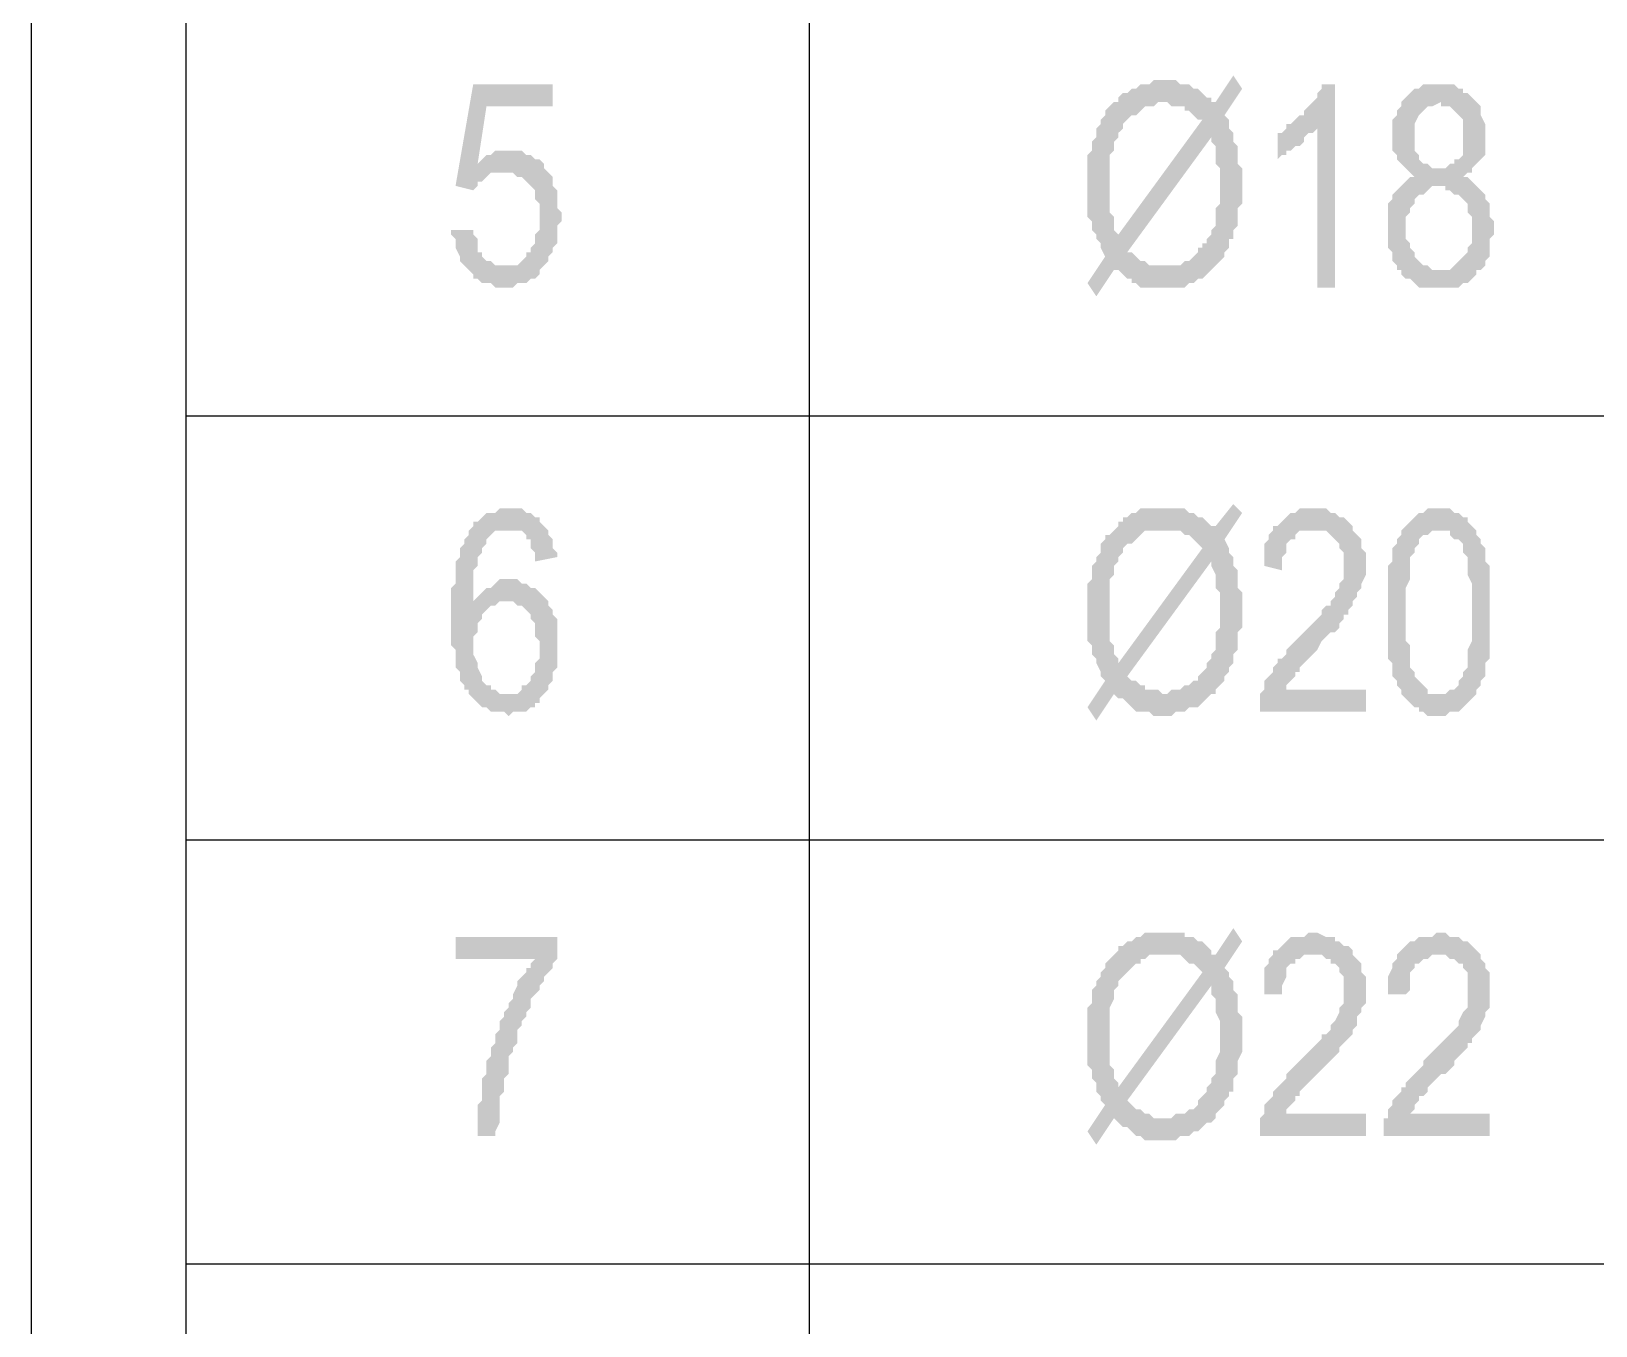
# Model space of a CAD drawing. Header units: inches. Extents: x 1387 to 2676, y -3005 to -2136.
# Drawn here: x 2554.264 to 2557.214, y -2152.153 to -2149.712 of the extents above; entities that cross this region are included whole.
import ezdxf

# ---------------------------------------------------------------- set-up
doc = ezdxf.new("R2010")
doc.units = ezdxf.units.IN
doc.header["$MEASUREMENT"] = 0
doc.layers.add('SAZE_DRAWINGS', color=7, linetype='Continuous')

msp = doc.modelspace()

# ---------------------------------------------------------------- hatches: boundary and pattern name
at = {"layer": 'SAZE_DRAWINGS'}
for points in [[(2555.246924, -2149.812061), (2555.096924, -2149.812061), (2555.06359, -2150.003728), (2555.096924, -2150.012061), (2555.105257, -2150.003728), (2555.105257, -2149.995394), (2555.11359, -2149.995394), (2555.121924, -2149.987061), (2555.121924, -2149.987061), (2555.130257, -2149.978728), (2555.13859, -2149.978728), (2555.146924, -2149.978728), (2555.155257, -2149.978728), (2555.230257, -2149.970394), (2555.230257, -2149.970394), (2555.230257, -2149.962061), (2555.105257, -2149.962061), (2555.121924, -2149.853728), (2555.246924, -2149.853728)], [(2556.530257, -2149.795394), (2556.496924, -2149.845394), (2556.305257, -2149.845394), (2556.405257, -2149.845394), (2556.41359, -2149.853728), (2556.421924, -2149.853728), (2556.430257, -2149.853728), (2556.43859, -2149.853728), (2556.43859, -2149.862061), (2556.446924, -2149.862061), (2556.455257, -2149.870394), (2556.46359, -2149.878728), (2556.471924, -2149.878728), (2556.31359, -2150.095394), (2556.271924, -2150.103728), (2556.280257, -2150.112061), (2556.280257, -2150.120394), (2556.28859, -2150.137061), (2556.255257, -2150.187061), (2556.271924, -2150.212061), (2556.305257, -2150.162061), (2556.496924, -2150.153728), (2556.396924, -2150.153728), (2556.396924, -2150.153728), (2556.38859, -2150.153728), (2556.380257, -2150.153728), (2556.371924, -2150.153728), (2556.36359, -2150.145394), (2556.36359, -2150.145394), (2556.355257, -2150.145394), (2556.346924, -2150.137061), (2556.33859, -2150.128728), (2556.330257, -2150.128728), (2556.48859, -2149.912061), (2556.530257, -2149.903728), (2556.521924, -2149.895394), (2556.521924, -2149.878728), (2556.51359, -2149.870394), (2556.546924, -2149.820394)], [(2556.396924, -2149.803728), (2556.396924, -2149.803728), (2556.380257, -2149.803728), (2556.371924, -2149.812061), (2556.36359, -2149.812061), (2556.355257, -2149.812061), (2556.346924, -2149.820394), (2556.33859, -2149.820394), (2556.330257, -2149.828728), (2556.321924, -2149.828728), (2556.321924, -2149.828728), (2556.31359, -2149.837061), (2556.31359, -2149.845394), (2556.305257, -2149.845394), (2556.496924, -2149.845394), (2556.48859, -2149.845394), (2556.48859, -2149.837061), (2556.480257, -2149.837061), (2556.471924, -2149.828728), (2556.46359, -2149.820394), (2556.455257, -2149.820394), (2556.446924, -2149.812061), (2556.43859, -2149.812061), (2556.43859, -2149.812061), (2556.430257, -2149.812061), (2556.421924, -2149.803728), (2556.405257, -2149.803728)], [(2556.721924, -2149.812061), (2556.696924, -2149.812061), (2556.696924, -2149.820394), (2556.68859, -2149.828728), (2556.68859, -2149.837061), (2556.680257, -2149.845394), (2556.671924, -2149.853728), (2556.66359, -2149.862061), (2556.66359, -2149.870394), (2556.655257, -2149.870394), (2556.646924, -2149.878728), (2556.63859, -2149.887061), (2556.630257, -2149.887061), (2556.68859, -2149.895394), (2556.68859, -2150.195394), (2556.721924, -2150.195394)], [(2556.91359, -2149.812061), (2556.91359, -2149.812061), (2556.88859, -2149.812061), (2556.880257, -2149.820394), (2556.871924, -2149.820394), (2556.86359, -2149.828728), (2556.86359, -2149.828728), (2556.855257, -2149.837061), (2556.846924, -2149.845394), (2556.846924, -2149.853728), (2556.83859, -2149.862061), (2556.83859, -2149.870394), (2556.830257, -2149.878728), (2556.830257, -2149.887061), (2556.830257, -2149.895394), (2556.830257, -2149.912061), (2556.830257, -2149.920394), (2556.830257, -2149.928728), (2556.830257, -2149.937061), (2556.83859, -2149.945394), (2556.83859, -2149.953728), (2556.83859, -2149.953728), (2556.846924, -2149.962061), (2556.855257, -2149.970394), (2556.86359, -2149.978728), (2556.86359, -2149.978728), (2556.871924, -2149.987061), (2556.871924, -2149.987061), (2556.86359, -2149.987061), (2556.855257, -2149.995394), (2556.846924, -2150.003728), (2556.846924, -2150.003728), (2556.83859, -2150.012061), (2556.830257, -2150.020394), (2556.830257, -2150.020394), (2556.830257, -2150.028728), (2556.821924, -2150.037061), (2556.821924, -2150.053728), (2556.821924, -2150.062061), (2556.821924, -2150.070394), (2556.821924, -2150.078728), (2556.821924, -2150.095394), (2556.821924, -2150.103728), (2556.821924, -2150.112061), (2556.821924, -2150.120394), (2556.830257, -2150.128728), (2556.830257, -2150.145394), (2556.83859, -2150.153728), (2556.83859, -2150.162061), (2556.846924, -2150.162061), (2556.921924, -2150.162061), (2556.91359, -2150.162061), (2556.905257, -2150.162061), (2556.896924, -2150.153728), (2556.88859, -2150.153728), (2556.880257, -2150.145394), (2556.871924, -2150.137061), (2556.871924, -2150.128728), (2556.86359, -2150.120394), (2556.86359, -2150.112061), (2556.855257, -2150.103728), (2556.855257, -2150.095394), (2556.855257, -2150.087061), (2556.855257, -2150.070394), (2556.855257, -2150.062061), (2556.86359, -2150.053728), (2556.86359, -2150.045394), (2556.871924, -2150.037061), (2556.871924, -2150.028728), (2556.880257, -2150.020394), (2556.88859, -2150.020394), (2556.896924, -2150.012061), (2556.896924, -2150.012061), (2556.905257, -2150.003728), (2556.91359, -2150.003728), (2556.98859, -2150.003728), (2556.98859, -2150.003728), (2556.980257, -2149.995394), (2556.971924, -2149.987061), (2556.96359, -2149.987061), (2556.96359, -2149.987061), (2556.971924, -2149.978728), (2556.980257, -2149.978728), (2556.980257, -2149.970394), (2556.921924, -2149.970394), (2556.91359, -2149.970394), (2556.905257, -2149.970394), (2556.896924, -2149.962061), (2556.88859, -2149.962061), (2556.880257, -2149.953728), (2556.880257, -2149.945394), (2556.871924, -2149.937061), (2556.871924, -2149.928728), (2556.871924, -2149.920394), (2556.871924, -2149.903728), (2556.871924, -2149.903728), (2556.871924, -2149.895394), (2556.871924, -2149.887061), (2556.880257, -2149.870394), (2556.880257, -2149.870394), (2556.88859, -2149.862061), (2556.896924, -2149.853728), (2556.905257, -2149.853728), (2556.905257, -2149.853728), (2556.921924, -2149.845394), (2556.98859, -2149.845394), (2556.980257, -2149.837061), (2556.980257, -2149.837061), (2556.971924, -2149.828728), (2556.96359, -2149.828728), (2556.96359, -2149.820394), (2556.955257, -2149.820394), (2556.946924, -2149.812061), (2556.93859, -2149.812061), (2556.930257, -2149.812061)], [(2556.305257, -2149.845394), (2556.296924, -2149.853728), (2556.28859, -2149.862061), (2556.28859, -2149.870394), (2556.280257, -2149.878728), (2556.280257, -2149.887061), (2556.271924, -2149.895394), (2556.271924, -2149.903728), (2556.271924, -2149.912061), (2556.26359, -2149.920394), (2556.26359, -2149.928728), (2556.26359, -2149.937061), (2556.255257, -2149.945394), (2556.255257, -2149.962061), (2556.255257, -2149.970394), (2556.255257, -2149.978728), (2556.255257, -2149.995394), (2556.255257, -2150.003728), (2556.255257, -2150.003728), (2556.255257, -2150.020394), (2556.255257, -2150.028728), (2556.255257, -2150.037061), (2556.255257, -2150.053728), (2556.255257, -2150.062061), (2556.26359, -2150.070394), (2556.26359, -2150.070394), (2556.26359, -2150.078728), (2556.26359, -2150.087061), (2556.271924, -2150.095394), (2556.271924, -2150.103728), (2556.31359, -2150.095394), (2556.31359, -2150.095394), (2556.305257, -2150.087061), (2556.305257, -2150.070394), (2556.305257, -2150.062061), (2556.296924, -2150.053728), (2556.296924, -2150.053728), (2556.296924, -2150.045394), (2556.296924, -2150.037061), (2556.296924, -2150.028728), (2556.296924, -2150.012061), (2556.296924, -2150.003728), (2556.296924, -2149.987061), (2556.296924, -2149.978728), (2556.296924, -2149.970394), (2556.296924, -2149.953728), (2556.296924, -2149.945394), (2556.305257, -2149.937061), (2556.305257, -2149.928728), (2556.305257, -2149.920394), (2556.31359, -2149.912061), (2556.31359, -2149.903728), (2556.321924, -2149.895394), (2556.321924, -2149.887061), (2556.321924, -2149.887061), (2556.330257, -2149.878728), (2556.33859, -2149.870394), (2556.346924, -2149.870394), (2556.355257, -2149.862061), (2556.355257, -2149.862061), (2556.36359, -2149.853728), (2556.371924, -2149.853728), (2556.380257, -2149.853728), (2556.38859, -2149.845394), (2556.396924, -2149.845394)], [(2556.98859, -2149.845394), (2556.921924, -2149.845394), (2556.921924, -2149.853728), (2556.93859, -2149.853728), (2556.946924, -2149.862061), (2556.955257, -2149.870394), (2556.955257, -2149.870394), (2556.96359, -2149.878728), (2556.96359, -2149.887061), (2556.96359, -2149.895394), (2556.96359, -2149.912061), (2556.96359, -2149.912061), (2556.96359, -2149.928728), (2556.96359, -2149.937061), (2556.96359, -2149.945394), (2556.955257, -2149.953728), (2556.946924, -2149.953728), (2556.946924, -2149.962061), (2556.93859, -2149.962061), (2556.930257, -2149.970394), (2556.921924, -2149.970394), (2556.980257, -2149.970394), (2556.98859, -2149.962061), (2556.996924, -2149.953728), (2556.996924, -2149.953728), (2557.005257, -2149.945394), (2557.005257, -2149.928728), (2557.005257, -2149.920394), (2557.005257, -2149.912061), (2557.005257, -2149.903728), (2557.005257, -2149.895394), (2557.005257, -2149.887061), (2556.996924, -2149.870394), (2556.996924, -2149.862061), (2556.996924, -2149.853728)], [(2556.630257, -2149.887061), (2556.630257, -2149.895394), (2556.621924, -2149.903728), (2556.61359, -2149.903728), (2556.61359, -2149.953728), (2556.61359, -2149.953728), (2556.621924, -2149.945394), (2556.630257, -2149.945394), (2556.630257, -2149.937061), (2556.63859, -2149.937061), (2556.646924, -2149.928728), (2556.655257, -2149.928728), (2556.66359, -2149.920394), (2556.66359, -2149.912061), (2556.671924, -2149.903728), (2556.680257, -2149.903728), (2556.68859, -2149.895394)], [(2556.530257, -2149.903728), (2556.48859, -2149.912061), (2556.48859, -2149.912061), (2556.48859, -2149.920394), (2556.496924, -2149.928728), (2556.496924, -2149.937061), (2556.496924, -2149.953728), (2556.496924, -2149.962061), (2556.505257, -2149.970394), (2556.505257, -2149.978728), (2556.505257, -2149.995394), (2556.505257, -2150.003728), (2556.505257, -2150.012061), (2556.505257, -2150.020394), (2556.505257, -2150.037061), (2556.496924, -2150.045394), (2556.496924, -2150.053728), (2556.496924, -2150.070394), (2556.496924, -2150.078728), (2556.48859, -2150.087061), (2556.48859, -2150.095394), (2556.480257, -2150.103728), (2556.480257, -2150.112061), (2556.471924, -2150.112061), (2556.471924, -2150.120394), (2556.46359, -2150.120394), (2556.46359, -2150.128728), (2556.455257, -2150.137061), (2556.446924, -2150.145394), (2556.43859, -2150.145394), (2556.430257, -2150.153728), (2556.421924, -2150.153728), (2556.41359, -2150.153728), (2556.405257, -2150.153728), (2556.396924, -2150.153728), (2556.496924, -2150.153728), (2556.496924, -2150.153728), (2556.505257, -2150.145394), (2556.51359, -2150.137061), (2556.51359, -2150.128728), (2556.521924, -2150.120394), (2556.521924, -2150.103728), (2556.530257, -2150.103728), (2556.530257, -2150.095394), (2556.530257, -2150.087061), (2556.53859, -2150.078728), (2556.53859, -2150.070394), (2556.53859, -2150.053728), (2556.53859, -2150.045394), (2556.546924, -2150.037061), (2556.546924, -2150.028728), (2556.546924, -2150.012061), (2556.546924, -2150.003728), (2556.546924, -2149.995394), (2556.546924, -2149.978728), (2556.546924, -2149.970394), (2556.53859, -2149.962061), (2556.53859, -2149.945394), (2556.53859, -2149.937061), (2556.53859, -2149.928728), (2556.53859, -2149.928728), (2556.530257, -2149.920394), (2556.530257, -2149.912061)], [(2555.16359, -2149.937061), (2555.16359, -2149.937061), (2555.13859, -2149.937061), (2555.130257, -2149.945394), (2555.121924, -2149.945394), (2555.11359, -2149.953728), (2555.105257, -2149.962061), (2555.230257, -2149.962061), (2555.221924, -2149.953728), (2555.21359, -2149.953728), (2555.205257, -2149.945394), (2555.196924, -2149.945394), (2555.18859, -2149.937061), (2555.180257, -2149.937061), (2555.171924, -2149.937061)], [(2555.230257, -2149.970394), (2555.155257, -2149.978728), (2555.155257, -2149.978728), (2555.171924, -2149.978728), (2555.180257, -2149.987061), (2555.18859, -2149.987061), (2555.196924, -2149.995394), (2555.205257, -2150.003728), (2555.205257, -2150.003728), (2555.21359, -2150.012061), (2555.21359, -2150.020394), (2555.21359, -2150.028728), (2555.221924, -2150.037061), (2555.221924, -2150.053728), (2555.221924, -2150.062061), (2555.221924, -2150.062061), (2555.221924, -2150.078728), (2555.221924, -2150.087061), (2555.21359, -2150.095394), (2555.21359, -2150.103728), (2555.21359, -2150.112061), (2555.205257, -2150.120394), (2555.205257, -2150.128728), (2555.196924, -2150.128728), (2555.196924, -2150.137061), (2555.18859, -2150.145394), (2555.180257, -2150.153728), (2555.171924, -2150.153728), (2555.16359, -2150.153728), (2555.155257, -2150.153728), (2555.230257, -2150.153728), (2555.23859, -2150.145394), (2555.23859, -2150.145394), (2555.23859, -2150.137061), (2555.246924, -2150.128728), (2555.246924, -2150.120394), (2555.255257, -2150.112061), (2555.255257, -2150.103728), (2555.255257, -2150.087061), (2555.255257, -2150.078728), (2555.26359, -2150.070394), (2555.26359, -2150.062061), (2555.26359, -2150.053728), (2555.255257, -2150.045394), (2555.255257, -2150.028728), (2555.255257, -2150.020394), (2555.255257, -2150.012061), (2555.246924, -2150.003728), (2555.246924, -2149.995394), (2555.246924, -2149.987061), (2555.23859, -2149.978728)], [(2556.98859, -2150.003728), (2556.91359, -2150.003728), (2556.930257, -2150.003728), (2556.930257, -2150.012061), (2556.93859, -2150.012061), (2556.946924, -2150.020394), (2556.955257, -2150.020394), (2556.96359, -2150.028728), (2556.971924, -2150.037061), (2556.971924, -2150.045394), (2556.971924, -2150.053728), (2556.980257, -2150.062061), (2556.980257, -2150.070394), (2556.980257, -2150.087061), (2556.980257, -2150.095394), (2556.980257, -2150.103728), (2556.980257, -2150.112061), (2556.971924, -2150.120394), (2556.971924, -2150.128728), (2556.96359, -2150.137061), (2556.955257, -2150.145394), (2556.946924, -2150.153728), (2556.946924, -2150.153728), (2556.93859, -2150.162061), (2556.930257, -2150.162061), (2556.921924, -2150.162061), (2556.846924, -2150.162061), (2556.846924, -2150.170394), (2556.855257, -2150.178728), (2556.86359, -2150.178728), (2556.871924, -2150.187061), (2556.871924, -2150.187061), (2556.880257, -2150.195394), (2556.88859, -2150.195394), (2556.896924, -2150.195394), (2556.905257, -2150.195394), (2556.921924, -2150.195394), (2556.921924, -2150.195394), (2556.930257, -2150.195394), (2556.93859, -2150.195394), (2556.946924, -2150.195394), (2556.955257, -2150.195394), (2556.96359, -2150.187061), (2556.971924, -2150.187061), (2556.980257, -2150.178728), (2556.98859, -2150.170394), (2556.98859, -2150.162061), (2556.996924, -2150.162061), (2557.005257, -2150.153728), (2557.005257, -2150.145394), (2557.01359, -2150.137061), (2557.01359, -2150.128728), (2557.01359, -2150.112061), (2557.01359, -2150.103728), (2557.021924, -2150.095394), (2557.021924, -2150.087061), (2557.021924, -2150.078728), (2557.021924, -2150.070394), (2557.01359, -2150.062061), (2557.01359, -2150.053728), (2557.01359, -2150.037061), (2557.005257, -2150.028728), (2557.005257, -2150.020394), (2557.005257, -2150.020394), (2556.996924, -2150.012061)], [(2555.096924, -2150.087061), (2555.055257, -2150.087061), (2555.055257, -2150.095394), (2555.06359, -2150.103728), (2555.06359, -2150.112061), (2555.06359, -2150.120394), (2555.071924, -2150.137061), (2555.071924, -2150.145394), (2555.080257, -2150.153728), (2555.080257, -2150.153728), (2555.08859, -2150.162061), (2555.096924, -2150.170394), (2555.096924, -2150.178728), (2555.105257, -2150.178728), (2555.11359, -2150.187061), (2555.121924, -2150.187061), (2555.130257, -2150.187061), (2555.13859, -2150.195394), (2555.146924, -2150.195394), (2555.155257, -2150.195394), (2555.155257, -2150.195394), (2555.16359, -2150.195394), (2555.171924, -2150.195394), (2555.180257, -2150.187061), (2555.18859, -2150.187061), (2555.196924, -2150.187061), (2555.205257, -2150.178728), (2555.21359, -2150.178728), (2555.221924, -2150.170394), (2555.221924, -2150.162061), (2555.230257, -2150.153728), (2555.155257, -2150.153728), (2555.155257, -2150.153728), (2555.146924, -2150.153728), (2555.13859, -2150.153728), (2555.130257, -2150.145394), (2555.121924, -2150.145394), (2555.11359, -2150.137061), (2555.11359, -2150.128728), (2555.105257, -2150.128728), (2555.105257, -2150.112061), (2555.105257, -2150.103728), (2555.096924, -2150.095394)], [(2556.496924, -2150.153728), (2556.305257, -2150.162061), (2556.31359, -2150.162061), (2556.321924, -2150.170394), (2556.330257, -2150.178728), (2556.33859, -2150.178728), (2556.33859, -2150.187061), (2556.346924, -2150.187061), (2556.346924, -2150.187061), (2556.355257, -2150.195394), (2556.36359, -2150.195394), (2556.371924, -2150.195394), (2556.380257, -2150.195394), (2556.38859, -2150.195394), (2556.396924, -2150.195394), (2556.405257, -2150.195394), (2556.41359, -2150.195394), (2556.421924, -2150.195394), (2556.430257, -2150.195394), (2556.43859, -2150.195394), (2556.446924, -2150.187061), (2556.455257, -2150.187061), (2556.46359, -2150.178728), (2556.471924, -2150.178728), (2556.471924, -2150.178728), (2556.480257, -2150.170394), (2556.48859, -2150.162061)], [(2556.530257, -2150.603728), (2556.496924, -2150.645394), (2556.305257, -2150.653728), (2556.430257, -2150.653728), (2556.43859, -2150.662061), (2556.43859, -2150.662061), (2556.446924, -2150.662061), (2556.455257, -2150.670394), (2556.46359, -2150.678728), (2556.471924, -2150.687061), (2556.31359, -2150.903728), (2556.271924, -2150.903728), (2556.280257, -2150.920394), (2556.280257, -2150.928728), (2556.28859, -2150.937061), (2556.255257, -2150.987061), (2556.271924, -2151.012061), (2556.305257, -2150.962061), (2556.496924, -2150.962061), (2556.396924, -2150.962061), (2556.396924, -2150.962061), (2556.38859, -2150.953728), (2556.380257, -2150.953728), (2556.371924, -2150.953728), (2556.36359, -2150.953728), (2556.36359, -2150.945394), (2556.355257, -2150.945394), (2556.346924, -2150.937061), (2556.33859, -2150.937061), (2556.330257, -2150.928728), (2556.48859, -2150.712061), (2556.530257, -2150.703728), (2556.521924, -2150.695394), (2556.521924, -2150.687061), (2556.51359, -2150.670394), (2556.546924, -2150.620394)], [(2555.16359, -2150.612061), (2555.16359, -2150.612061), (2555.146924, -2150.612061), (2555.13859, -2150.620394), (2555.130257, -2150.620394), (2555.121924, -2150.620394), (2555.11359, -2150.628728), (2555.105257, -2150.637061), (2555.096924, -2150.637061), (2555.096924, -2150.645394), (2555.16359, -2150.653728), (2555.16359, -2150.653728), (2555.171924, -2150.653728), (2555.180257, -2150.653728), (2555.18859, -2150.653728), (2555.196924, -2150.662061), (2555.196924, -2150.670394), (2555.205257, -2150.670394), (2555.205257, -2150.678728), (2555.205257, -2150.687061), (2555.21359, -2150.695394), (2555.21359, -2150.712061), (2555.255257, -2150.703728), (2555.255257, -2150.695394), (2555.246924, -2150.687061), (2555.246924, -2150.678728), (2555.246924, -2150.670394), (2555.23859, -2150.662061), (2555.23859, -2150.653728), (2555.230257, -2150.645394), (2555.221924, -2150.637061), (2555.221924, -2150.628728), (2555.21359, -2150.628728), (2555.205257, -2150.620394), (2555.196924, -2150.620394), (2555.18859, -2150.612061), (2555.180257, -2150.612061), (2555.171924, -2150.612061)], [(2556.396924, -2150.612061), (2556.396924, -2150.612061), (2556.355257, -2150.612061), (2556.346924, -2150.620394), (2556.33859, -2150.620394), (2556.330257, -2150.628728), (2556.321924, -2150.628728), (2556.321924, -2150.637061), (2556.31359, -2150.637061), (2556.31359, -2150.645394), (2556.305257, -2150.653728), (2556.496924, -2150.645394), (2556.48859, -2150.645394), (2556.48859, -2150.645394), (2556.480257, -2150.637061), (2556.471924, -2150.628728), (2556.46359, -2150.628728), (2556.455257, -2150.620394), (2556.446924, -2150.620394), (2556.43859, -2150.612061), (2556.43859, -2150.612061), (2556.430257, -2150.612061), (2556.421924, -2150.612061), (2556.405257, -2150.612061)], [(2556.680257, -2150.612061), (2556.655257, -2150.612061), (2556.646924, -2150.620394), (2556.63859, -2150.620394), (2556.630257, -2150.628728), (2556.630257, -2150.628728), (2556.621924, -2150.637061), (2556.61359, -2150.645394), (2556.605257, -2150.645394), (2556.605257, -2150.653728), (2556.596924, -2150.662061), (2556.596924, -2150.670394), (2556.58859, -2150.678728), (2556.58859, -2150.687061), (2556.58859, -2150.703728), (2556.58859, -2150.712061), (2556.58859, -2150.720394), (2556.621924, -2150.728728), (2556.621924, -2150.720394), (2556.621924, -2150.703728), (2556.630257, -2150.695394), (2556.630257, -2150.687061), (2556.630257, -2150.678728), (2556.63859, -2150.670394), (2556.646924, -2150.670394), (2556.646924, -2150.662061), (2556.655257, -2150.653728), (2556.66359, -2150.653728), (2556.671924, -2150.653728), (2556.680257, -2150.653728), (2556.755257, -2150.653728), (2556.755257, -2150.645394), (2556.755257, -2150.645394), (2556.746924, -2150.637061), (2556.73859, -2150.628728), (2556.730257, -2150.628728), (2556.721924, -2150.620394), (2556.721924, -2150.620394), (2556.71359, -2150.620394), (2556.705257, -2150.612061), (2556.68859, -2150.612061)], [(2556.91359, -2150.612061), (2556.91359, -2150.612061), (2556.896924, -2150.612061), (2556.88859, -2150.620394), (2556.880257, -2150.620394), (2556.871924, -2150.628728), (2556.871924, -2150.628728), (2556.86359, -2150.637061), (2556.86359, -2150.637061), (2556.855257, -2150.645394), (2556.846924, -2150.653728), (2556.91359, -2150.653728), (2556.921924, -2150.653728), (2556.930257, -2150.653728), (2556.93859, -2150.653728), (2556.93859, -2150.662061), (2556.946924, -2150.670394), (2556.955257, -2150.670394), (2556.96359, -2150.678728), (2556.96359, -2150.687061), (2556.96359, -2150.687061), (2556.96359, -2150.695394), (2556.971924, -2150.703728), (2556.971924, -2150.712061), (2556.971924, -2150.720394), (2556.971924, -2150.728728), (2556.971924, -2150.737061), (2556.980257, -2150.753728), (2556.980257, -2150.762061), (2556.980257, -2150.778728), (2556.980257, -2150.795394), (2556.980257, -2150.803728), (2556.980257, -2150.812061), (2556.980257, -2150.828728), (2556.980257, -2150.837061), (2556.980257, -2150.853728), (2556.980257, -2150.862061), (2556.971924, -2150.878728), (2556.971924, -2150.887061), (2556.971924, -2150.895394), (2556.971924, -2150.903728), (2556.971924, -2150.912061), (2556.96359, -2150.920394), (2556.96359, -2150.928728), (2556.96359, -2150.928728), (2556.955257, -2150.937061), (2556.955257, -2150.945394), (2556.946924, -2150.953728), (2556.93859, -2150.953728), (2556.930257, -2150.962061), (2556.921924, -2150.962061), (2556.91359, -2150.962061), (2556.855257, -2150.970394), (2556.855257, -2150.970394), (2556.86359, -2150.978728), (2556.871924, -2150.987061), (2556.880257, -2150.987061), (2556.880257, -2150.995394), (2556.88859, -2150.995394), (2556.896924, -2151.003728), (2556.905257, -2151.003728), (2556.91359, -2151.003728), (2556.921924, -2151.003728), (2556.930257, -2151.003728), (2556.93859, -2150.995394), (2556.946924, -2150.995394), (2556.955257, -2150.995394), (2556.96359, -2150.987061), (2556.96359, -2150.987061), (2556.971924, -2150.978728), (2556.971924, -2150.978728), (2556.980257, -2150.970394), (2556.98859, -2150.962061), (2556.98859, -2150.953728), (2556.996924, -2150.945394), (2556.996924, -2150.937061), (2557.005257, -2150.928728), (2557.005257, -2150.912061), (2557.005257, -2150.912061), (2557.005257, -2150.903728), (2557.01359, -2150.895394), (2557.01359, -2150.887061), (2557.01359, -2150.878728), (2557.01359, -2150.870394), (2557.01359, -2150.853728), (2557.01359, -2150.845394), (2557.01359, -2150.828728), (2557.01359, -2150.820394), (2557.01359, -2150.803728), (2557.01359, -2150.803728), (2557.01359, -2150.787061), (2557.01359, -2150.778728), (2557.01359, -2150.762061), (2557.01359, -2150.753728), (2557.01359, -2150.745394), (2557.01359, -2150.737061), (2557.01359, -2150.728728), (2557.01359, -2150.720394), (2557.005257, -2150.712061), (2557.005257, -2150.695394), (2557.005257, -2150.687061), (2556.996924, -2150.678728), (2556.996924, -2150.670394), (2556.98859, -2150.662061), (2556.98859, -2150.653728), (2556.980257, -2150.645394), (2556.971924, -2150.637061), (2556.971924, -2150.628728), (2556.96359, -2150.628728), (2556.955257, -2150.620394), (2556.955257, -2150.620394), (2556.946924, -2150.620394), (2556.93859, -2150.612061), (2556.930257, -2150.612061)], [(2555.096924, -2150.645394), (2555.08859, -2150.653728), (2555.08859, -2150.653728), (2555.08859, -2150.662061), (2555.080257, -2150.670394), (2555.080257, -2150.678728), (2555.071924, -2150.687061), (2555.071924, -2150.695394), (2555.071924, -2150.703728), (2555.06359, -2150.712061), (2555.06359, -2150.720394), (2555.06359, -2150.728728), (2555.06359, -2150.745394), (2555.06359, -2150.753728), (2555.055257, -2150.762061), (2555.055257, -2150.778728), (2555.055257, -2150.787061), (2555.055257, -2150.803728), (2555.055257, -2150.812061), (2555.055257, -2150.820394), (2555.055257, -2150.828728), (2555.055257, -2150.845394), (2555.055257, -2150.853728), (2555.055257, -2150.870394), (2555.06359, -2150.878728), (2555.06359, -2150.887061), (2555.06359, -2150.903728), (2555.06359, -2150.912061), (2555.071924, -2150.920394), (2555.071924, -2150.928728), (2555.071924, -2150.937061), (2555.080257, -2150.945394), (2555.080257, -2150.953728), (2555.08859, -2150.953728), (2555.08859, -2150.962061), (2555.096924, -2150.970394), (2555.096924, -2150.970394), (2555.105257, -2150.978728), (2555.11359, -2150.987061), (2555.121924, -2150.987061), (2555.130257, -2150.995394), (2555.13859, -2150.995394), (2555.146924, -2150.995394), (2555.155257, -2150.995394), (2555.16359, -2151.003728), (2555.16359, -2151.003728), (2555.171924, -2150.995394), (2555.180257, -2150.995394), (2555.18859, -2150.995394), (2555.196924, -2150.995394), (2555.205257, -2150.987061), (2555.21359, -2150.987061), (2555.21359, -2150.978728), (2555.221924, -2150.978728), (2555.221924, -2150.970394), (2555.230257, -2150.962061), (2555.16359, -2150.962061), (2555.155257, -2150.962061), (2555.146924, -2150.962061), (2555.13859, -2150.953728), (2555.130257, -2150.953728), (2555.130257, -2150.945394), (2555.121924, -2150.945394), (2555.11359, -2150.937061), (2555.11359, -2150.928728), (2555.105257, -2150.912061), (2555.105257, -2150.912061), (2555.105257, -2150.903728), (2555.096924, -2150.887061), (2555.096924, -2150.878728), (2555.096924, -2150.870394), (2555.096924, -2150.870394), (2555.096924, -2150.853728), (2555.105257, -2150.845394), (2555.105257, -2150.837061), (2555.105257, -2150.828728), (2555.11359, -2150.820394), (2555.11359, -2150.812061), (2555.121924, -2150.803728), (2555.130257, -2150.795394), (2555.096924, -2150.795394), (2555.096924, -2150.787061), (2555.096924, -2150.778728), (2555.096924, -2150.770394), (2555.096924, -2150.753728), (2555.096924, -2150.745394), (2555.096924, -2150.737061), (2555.096924, -2150.728728), (2555.105257, -2150.720394), (2555.105257, -2150.712061), (2555.105257, -2150.703728), (2555.11359, -2150.695394), (2555.11359, -2150.687061), (2555.121924, -2150.678728), (2555.121924, -2150.670394), (2555.130257, -2150.662061), (2555.13859, -2150.653728), (2555.146924, -2150.653728), (2555.155257, -2150.653728), (2555.16359, -2150.653728)], [(2556.305257, -2150.653728), (2556.296924, -2150.662061), (2556.28859, -2150.662061), (2556.28859, -2150.670394), (2556.280257, -2150.678728), (2556.280257, -2150.695394), (2556.271924, -2150.703728), (2556.271924, -2150.703728), (2556.271924, -2150.712061), (2556.26359, -2150.720394), (2556.26359, -2150.728728), (2556.26359, -2150.745394), (2556.255257, -2150.753728), (2556.255257, -2150.762061), (2556.255257, -2150.770394), (2556.255257, -2150.787061), (2556.255257, -2150.795394), (2556.255257, -2150.803728), (2556.255257, -2150.812061), (2556.255257, -2150.820394), (2556.255257, -2150.828728), (2556.255257, -2150.845394), (2556.255257, -2150.853728), (2556.255257, -2150.862061), (2556.26359, -2150.870394), (2556.26359, -2150.870394), (2556.26359, -2150.878728), (2556.26359, -2150.887061), (2556.271924, -2150.895394), (2556.271924, -2150.903728), (2556.31359, -2150.903728), (2556.31359, -2150.895394), (2556.305257, -2150.887061), (2556.305257, -2150.878728), (2556.305257, -2150.870394), (2556.296924, -2150.862061), (2556.296924, -2150.853728), (2556.296924, -2150.845394), (2556.296924, -2150.837061), (2556.296924, -2150.828728), (2556.296924, -2150.820394), (2556.296924, -2150.803728), (2556.296924, -2150.795394), (2556.296924, -2150.778728), (2556.296924, -2150.770394), (2556.296924, -2150.762061), (2556.296924, -2150.745394), (2556.305257, -2150.737061), (2556.305257, -2150.728728), (2556.305257, -2150.720394), (2556.31359, -2150.712061), (2556.31359, -2150.703728), (2556.321924, -2150.695394), (2556.321924, -2150.687061), (2556.321924, -2150.687061), (2556.330257, -2150.678728), (2556.33859, -2150.678728), (2556.346924, -2150.670394), (2556.355257, -2150.662061), (2556.355257, -2150.662061), (2556.36359, -2150.653728), (2556.371924, -2150.653728), (2556.380257, -2150.653728), (2556.38859, -2150.653728), (2556.396924, -2150.653728)], [(2556.755257, -2150.653728), (2556.680257, -2150.653728), (2556.705257, -2150.653728), (2556.71359, -2150.662061), (2556.71359, -2150.662061), (2556.721924, -2150.670394), (2556.721924, -2150.670394), (2556.730257, -2150.678728), (2556.730257, -2150.687061), (2556.73859, -2150.695394), (2556.73859, -2150.703728), (2556.73859, -2150.720394), (2556.73859, -2150.728728), (2556.73859, -2150.737061), (2556.73859, -2150.745394), (2556.730257, -2150.753728), (2556.730257, -2150.762061), (2556.721924, -2150.770394), (2556.721924, -2150.778728), (2556.71359, -2150.787061), (2556.71359, -2150.795394), (2556.705257, -2150.795394), (2556.696924, -2150.803728), (2556.696924, -2150.812061), (2556.68859, -2150.820394), (2556.680257, -2150.828728), (2556.671924, -2150.837061), (2556.66359, -2150.845394), (2556.655257, -2150.853728), (2556.646924, -2150.862061), (2556.63859, -2150.870394), (2556.630257, -2150.878728), (2556.630257, -2150.887061), (2556.621924, -2150.895394), (2556.61359, -2150.895394), (2556.61359, -2150.903728), (2556.605257, -2150.912061), (2556.605257, -2150.920394), (2556.596924, -2150.928728), (2556.58859, -2150.937061), (2556.58859, -2150.945394), (2556.58859, -2150.953728), (2556.580257, -2150.962061), (2556.580257, -2150.962061), (2556.580257, -2150.970394), (2556.580257, -2150.987061), (2556.580257, -2150.995394), (2556.780257, -2150.995394), (2556.780257, -2150.953728), (2556.630257, -2150.953728), (2556.630257, -2150.953728), (2556.630257, -2150.945394), (2556.63859, -2150.937061), (2556.646924, -2150.928728), (2556.646924, -2150.920394), (2556.655257, -2150.920394), (2556.655257, -2150.912061), (2556.66359, -2150.903728), (2556.671924, -2150.895394), (2556.680257, -2150.887061), (2556.68859, -2150.878728), (2556.68859, -2150.878728), (2556.696924, -2150.862061), (2556.705257, -2150.853728), (2556.71359, -2150.845394), (2556.721924, -2150.845394), (2556.730257, -2150.837061), (2556.730257, -2150.828728), (2556.73859, -2150.820394), (2556.73859, -2150.812061), (2556.746924, -2150.812061), (2556.746924, -2150.803728), (2556.755257, -2150.795394), (2556.755257, -2150.787061), (2556.76359, -2150.778728), (2556.76359, -2150.770394), (2556.771924, -2150.762061), (2556.771924, -2150.762061), (2556.771924, -2150.753728), (2556.780257, -2150.737061), (2556.780257, -2150.728728), (2556.780257, -2150.720394), (2556.780257, -2150.720394), (2556.780257, -2150.703728), (2556.780257, -2150.695394), (2556.771924, -2150.687061), (2556.771924, -2150.678728), (2556.771924, -2150.670394), (2556.76359, -2150.662061)], [(2556.846924, -2150.653728), (2556.846924, -2150.662061), (2556.83859, -2150.670394), (2556.83859, -2150.678728), (2556.830257, -2150.687061), (2556.830257, -2150.695394), (2556.830257, -2150.703728), (2556.830257, -2150.712061), (2556.821924, -2150.720394), (2556.821924, -2150.728728), (2556.821924, -2150.737061), (2556.821924, -2150.745394), (2556.821924, -2150.762061), (2556.821924, -2150.770394), (2556.821924, -2150.778728), (2556.821924, -2150.795394), (2556.821924, -2150.803728), (2556.821924, -2150.812061), (2556.821924, -2150.828728), (2556.821924, -2150.837061), (2556.821924, -2150.853728), (2556.821924, -2150.862061), (2556.821924, -2150.878728), (2556.821924, -2150.887061), (2556.821924, -2150.895394), (2556.830257, -2150.903728), (2556.830257, -2150.920394), (2556.830257, -2150.928728), (2556.83859, -2150.937061), (2556.83859, -2150.945394), (2556.83859, -2150.945394), (2556.846924, -2150.953728), (2556.846924, -2150.962061), (2556.855257, -2150.970394), (2556.91359, -2150.962061), (2556.91359, -2150.962061), (2556.905257, -2150.962061), (2556.896924, -2150.962061), (2556.896924, -2150.953728), (2556.88859, -2150.945394), (2556.880257, -2150.937061), (2556.871924, -2150.928728), (2556.871924, -2150.928728), (2556.871924, -2150.928728), (2556.871924, -2150.920394), (2556.86359, -2150.912061), (2556.86359, -2150.903728), (2556.86359, -2150.895394), (2556.86359, -2150.887061), (2556.86359, -2150.870394), (2556.855257, -2150.862061), (2556.855257, -2150.853728), (2556.855257, -2150.837061), (2556.855257, -2150.820394), (2556.855257, -2150.803728), (2556.855257, -2150.795394), (2556.855257, -2150.787061), (2556.855257, -2150.770394), (2556.855257, -2150.762061), (2556.86359, -2150.745394), (2556.86359, -2150.737061), (2556.86359, -2150.728728), (2556.86359, -2150.712061), (2556.86359, -2150.703728), (2556.871924, -2150.695394), (2556.871924, -2150.695394), (2556.871924, -2150.687061), (2556.880257, -2150.678728), (2556.880257, -2150.670394), (2556.88859, -2150.662061), (2556.896924, -2150.662061), (2556.905257, -2150.653728), (2556.905257, -2150.653728), (2556.91359, -2150.653728)], [(2556.530257, -2150.703728), (2556.48859, -2150.712061), (2556.48859, -2150.712061), (2556.48859, -2150.720394), (2556.496924, -2150.737061), (2556.496924, -2150.745394), (2556.496924, -2150.753728), (2556.496924, -2150.762061), (2556.505257, -2150.770394), (2556.505257, -2150.787061), (2556.505257, -2150.795394), (2556.505257, -2150.803728), (2556.505257, -2150.812061), (2556.505257, -2150.828728), (2556.505257, -2150.837061), (2556.496924, -2150.845394), (2556.496924, -2150.862061), (2556.496924, -2150.870394), (2556.496924, -2150.878728), (2556.48859, -2150.887061), (2556.48859, -2150.895394), (2556.480257, -2150.903728), (2556.480257, -2150.912061), (2556.471924, -2150.920394), (2556.471924, -2150.920394), (2556.46359, -2150.928728), (2556.46359, -2150.937061), (2556.455257, -2150.937061), (2556.446924, -2150.945394), (2556.43859, -2150.945394), (2556.430257, -2150.953728), (2556.421924, -2150.953728), (2556.41359, -2150.953728), (2556.405257, -2150.962061), (2556.396924, -2150.962061), (2556.496924, -2150.962061), (2556.496924, -2150.953728), (2556.505257, -2150.945394), (2556.51359, -2150.937061), (2556.51359, -2150.928728), (2556.521924, -2150.920394), (2556.521924, -2150.912061), (2556.530257, -2150.903728), (2556.530257, -2150.895394), (2556.530257, -2150.887061), (2556.53859, -2150.878728), (2556.53859, -2150.870394), (2556.53859, -2150.862061), (2556.53859, -2150.845394), (2556.546924, -2150.837061), (2556.546924, -2150.828728), (2556.546924, -2150.820394), (2556.546924, -2150.803728), (2556.546924, -2150.795394), (2556.546924, -2150.778728), (2556.546924, -2150.770394), (2556.53859, -2150.762061), (2556.53859, -2150.753728), (2556.53859, -2150.745394), (2556.53859, -2150.728728), (2556.53859, -2150.728728), (2556.530257, -2150.720394), (2556.530257, -2150.712061)], [(2555.16359, -2150.745394), (2555.16359, -2150.745394), (2555.146924, -2150.745394), (2555.13859, -2150.753728), (2555.13859, -2150.753728), (2555.130257, -2150.762061), (2555.121924, -2150.762061), (2555.11359, -2150.770394), (2555.11359, -2150.770394), (2555.105257, -2150.778728), (2555.096924, -2150.787061), (2555.096924, -2150.795394), (2555.130257, -2150.795394), (2555.13859, -2150.795394), (2555.146924, -2150.787061), (2555.155257, -2150.787061), (2555.16359, -2150.787061), (2555.230257, -2150.778728), (2555.230257, -2150.778728), (2555.221924, -2150.770394), (2555.21359, -2150.762061), (2555.205257, -2150.762061), (2555.196924, -2150.753728), (2555.18859, -2150.753728), (2555.180257, -2150.745394), (2555.171924, -2150.745394)], [(2555.230257, -2150.778728), (2555.16359, -2150.787061), (2555.16359, -2150.787061), (2555.171924, -2150.787061), (2555.180257, -2150.795394), (2555.18859, -2150.795394), (2555.196924, -2150.803728), (2555.205257, -2150.812061), (2555.205257, -2150.812061), (2555.205257, -2150.820394), (2555.21359, -2150.828728), (2555.21359, -2150.837061), (2555.21359, -2150.853728), (2555.221924, -2150.862061), (2555.221924, -2150.870394), (2555.221924, -2150.878728), (2555.221924, -2150.895394), (2555.21359, -2150.903728), (2555.21359, -2150.912061), (2555.21359, -2150.920394), (2555.205257, -2150.928728), (2555.205257, -2150.937061), (2555.196924, -2150.945394), (2555.18859, -2150.945394), (2555.18859, -2150.953728), (2555.180257, -2150.962061), (2555.171924, -2150.962061), (2555.16359, -2150.962061), (2555.230257, -2150.962061), (2555.23859, -2150.953728), (2555.23859, -2150.945394), (2555.246924, -2150.937061), (2555.246924, -2150.928728), (2555.246924, -2150.920394), (2555.255257, -2150.912061), (2555.255257, -2150.903728), (2555.255257, -2150.887061), (2555.255257, -2150.878728), (2555.255257, -2150.870394), (2555.255257, -2150.862061), (2555.255257, -2150.853728), (2555.255257, -2150.845394), (2555.255257, -2150.837061), (2555.255257, -2150.820394), (2555.246924, -2150.812061), (2555.246924, -2150.803728), (2555.23859, -2150.795394), (2555.23859, -2150.787061)], [(2556.496924, -2150.962061), (2556.305257, -2150.962061), (2556.31359, -2150.970394), (2556.321924, -2150.970394), (2556.330257, -2150.978728), (2556.33859, -2150.987061), (2556.33859, -2150.987061), (2556.346924, -2150.995394), (2556.346924, -2150.995394), (2556.355257, -2150.995394), (2556.36359, -2150.995394), (2556.371924, -2150.995394), (2556.380257, -2151.003728), (2556.38859, -2151.003728), (2556.396924, -2151.003728), (2556.405257, -2151.003728), (2556.41359, -2151.003728), (2556.421924, -2150.995394), (2556.430257, -2150.995394), (2556.43859, -2150.995394), (2556.446924, -2150.987061), (2556.455257, -2150.987061), (2556.46359, -2150.987061), (2556.471924, -2150.978728), (2556.471924, -2150.978728), (2556.480257, -2150.970394), (2556.48859, -2150.962061)], [(2556.530257, -2151.403728), (2556.496924, -2151.453728), (2556.305257, -2151.453728), (2556.430257, -2151.453728), (2556.43859, -2151.462061), (2556.43859, -2151.462061), (2556.446924, -2151.470394), (2556.455257, -2151.470394), (2556.46359, -2151.478728), (2556.471924, -2151.487061), (2556.31359, -2151.703728), (2556.271924, -2151.712061), (2556.280257, -2151.720394), (2556.280257, -2151.728728), (2556.28859, -2151.737061), (2556.255257, -2151.787061), (2556.271924, -2151.812061), (2556.305257, -2151.762061), (2556.496924, -2151.762061), (2556.396924, -2151.762061), (2556.396924, -2151.762061), (2556.38859, -2151.762061), (2556.380257, -2151.762061), (2556.371924, -2151.753728), (2556.36359, -2151.753728), (2556.36359, -2151.753728), (2556.355257, -2151.745394), (2556.346924, -2151.745394), (2556.33859, -2151.737061), (2556.330257, -2151.728728), (2556.48859, -2151.512061), (2556.530257, -2151.503728), (2556.521924, -2151.495394), (2556.521924, -2151.487061), (2556.51359, -2151.478728), (2556.546924, -2151.428728)], [(2555.255257, -2151.420394), (2555.06359, -2151.420394), (2555.06359, -2151.462061), (2555.21359, -2151.462061), (2555.205257, -2151.470394), (2555.205257, -2151.478728), (2555.196924, -2151.478728), (2555.196924, -2151.487061), (2555.18859, -2151.495394), (2555.180257, -2151.503728), (2555.180257, -2151.512061), (2555.171924, -2151.528728), (2555.171924, -2151.537061), (2555.16359, -2151.545394), (2555.16359, -2151.553728), (2555.155257, -2151.562061), (2555.155257, -2151.570394), (2555.146924, -2151.578728), (2555.146924, -2151.587061), (2555.146924, -2151.595394), (2555.13859, -2151.603728), (2555.13859, -2151.620394), (2555.130257, -2151.628728), (2555.130257, -2151.637061), (2555.130257, -2151.645394), (2555.121924, -2151.653728), (2555.121924, -2151.670394), (2555.121924, -2151.678728), (2555.11359, -2151.687061), (2555.11359, -2151.695394), (2555.11359, -2151.703728), (2555.11359, -2151.712061), (2555.11359, -2151.728728), (2555.105257, -2151.737061), (2555.105257, -2151.745394), (2555.105257, -2151.762061), (2555.105257, -2151.770394), (2555.105257, -2151.778728), (2555.105257, -2151.787061), (2555.105257, -2151.795394), (2555.13859, -2151.795394), (2555.13859, -2151.787061), (2555.146924, -2151.770394), (2555.146924, -2151.762061), (2555.146924, -2151.753728), (2555.146924, -2151.737061), (2555.146924, -2151.728728), (2555.146924, -2151.720394), (2555.155257, -2151.712061), (2555.155257, -2151.703728), (2555.155257, -2151.687061), (2555.155257, -2151.687061), (2555.16359, -2151.678728), (2555.16359, -2151.662061), (2555.16359, -2151.653728), (2555.16359, -2151.645394), (2555.171924, -2151.637061), (2555.171924, -2151.628728), (2555.180257, -2151.620394), (2555.180257, -2151.603728), (2555.180257, -2151.595394), (2555.18859, -2151.587061), (2555.18859, -2151.578728), (2555.196924, -2151.570394), (2555.196924, -2151.562061), (2555.205257, -2151.553728), (2555.205257, -2151.537061), (2555.21359, -2151.528728), (2555.221924, -2151.520394), (2555.221924, -2151.512061), (2555.230257, -2151.503728), (2555.230257, -2151.495394), (2555.23859, -2151.487061), (2555.246924, -2151.478728), (2555.246924, -2151.470394), (2555.255257, -2151.462061), (2555.255257, -2151.453728)], [(2556.396924, -2151.412061), (2556.396924, -2151.412061), (2556.36359, -2151.412061), (2556.355257, -2151.420394), (2556.346924, -2151.420394), (2556.33859, -2151.428728), (2556.330257, -2151.428728), (2556.321924, -2151.437061), (2556.321924, -2151.437061), (2556.31359, -2151.437061), (2556.31359, -2151.445394), (2556.305257, -2151.453728), (2556.496924, -2151.453728), (2556.48859, -2151.453728), (2556.48859, -2151.445394), (2556.480257, -2151.437061), (2556.471924, -2151.428728), (2556.46359, -2151.428728), (2556.455257, -2151.420394), (2556.446924, -2151.420394), (2556.43859, -2151.420394), (2556.43859, -2151.412061), (2556.430257, -2151.412061), (2556.421924, -2151.412061), (2556.405257, -2151.412061)], [(2556.680257, -2151.412061), (2556.671924, -2151.412061), (2556.66359, -2151.420394), (2556.63859, -2151.420394), (2556.630257, -2151.428728), (2556.630257, -2151.428728), (2556.621924, -2151.437061), (2556.61359, -2151.445394), (2556.605257, -2151.445394), (2556.605257, -2151.453728), (2556.596924, -2151.462061), (2556.596924, -2151.470394), (2556.58859, -2151.478728), (2556.58859, -2151.495394), (2556.58859, -2151.503728), (2556.58859, -2151.512061), (2556.58859, -2151.528728), (2556.621924, -2151.528728), (2556.621924, -2151.520394), (2556.621924, -2151.512061), (2556.630257, -2151.495394), (2556.630257, -2151.487061), (2556.630257, -2151.478728), (2556.63859, -2151.470394), (2556.646924, -2151.470394), (2556.646924, -2151.462061), (2556.655257, -2151.462061), (2556.66359, -2151.453728), (2556.671924, -2151.453728), (2556.680257, -2151.453728), (2556.755257, -2151.453728), (2556.755257, -2151.445394), (2556.755257, -2151.445394), (2556.746924, -2151.437061), (2556.73859, -2151.437061), (2556.730257, -2151.428728), (2556.721924, -2151.428728), (2556.721924, -2151.420394), (2556.71359, -2151.420394), (2556.705257, -2151.420394), (2556.68859, -2151.412061)], [(2556.921924, -2151.412061), (2556.91359, -2151.412061), (2556.905257, -2151.420394), (2556.880257, -2151.420394), (2556.871924, -2151.428728), (2556.86359, -2151.428728), (2556.855257, -2151.437061), (2556.846924, -2151.445394), (2556.846924, -2151.445394), (2556.83859, -2151.453728), (2556.83859, -2151.462061), (2556.830257, -2151.470394), (2556.830257, -2151.478728), (2556.821924, -2151.495394), (2556.821924, -2151.503728), (2556.821924, -2151.512061), (2556.821924, -2151.528728), (2556.855257, -2151.528728), (2556.86359, -2151.520394), (2556.86359, -2151.512061), (2556.86359, -2151.495394), (2556.86359, -2151.487061), (2556.871924, -2151.478728), (2556.871924, -2151.470394), (2556.880257, -2151.470394), (2556.88859, -2151.462061), (2556.896924, -2151.462061), (2556.905257, -2151.453728), (2556.91359, -2151.453728), (2556.921924, -2151.453728), (2556.996924, -2151.453728), (2556.98859, -2151.445394), (2556.98859, -2151.445394), (2556.980257, -2151.437061), (2556.980257, -2151.437061), (2556.971924, -2151.428728), (2556.96359, -2151.428728), (2556.955257, -2151.420394), (2556.946924, -2151.420394), (2556.93859, -2151.420394), (2556.930257, -2151.412061)], [(2556.305257, -2151.453728), (2556.296924, -2151.462061), (2556.28859, -2151.470394), (2556.28859, -2151.478728), (2556.280257, -2151.487061), (2556.280257, -2151.495394), (2556.271924, -2151.503728), (2556.271924, -2151.503728), (2556.271924, -2151.512061), (2556.26359, -2151.520394), (2556.26359, -2151.537061), (2556.26359, -2151.545394), (2556.255257, -2151.553728), (2556.255257, -2151.562061), (2556.255257, -2151.578728), (2556.255257, -2151.587061), (2556.255257, -2151.595394), (2556.255257, -2151.612061), (2556.255257, -2151.612061), (2556.255257, -2151.620394), (2556.255257, -2151.637061), (2556.255257, -2151.645394), (2556.255257, -2151.653728), (2556.255257, -2151.662061), (2556.26359, -2151.670394), (2556.26359, -2151.670394), (2556.26359, -2151.678728), (2556.26359, -2151.687061), (2556.271924, -2151.695394), (2556.271924, -2151.712061), (2556.31359, -2151.703728), (2556.31359, -2151.695394), (2556.305257, -2151.687061), (2556.305257, -2151.678728), (2556.305257, -2151.670394), (2556.296924, -2151.662061), (2556.296924, -2151.662061), (2556.296924, -2151.653728), (2556.296924, -2151.637061), (2556.296924, -2151.628728), (2556.296924, -2151.620394), (2556.296924, -2151.603728), (2556.296924, -2151.595394), (2556.296924, -2151.587061), (2556.296924, -2151.570394), (2556.296924, -2151.562061), (2556.296924, -2151.553728), (2556.305257, -2151.537061), (2556.305257, -2151.528728), (2556.305257, -2151.520394), (2556.31359, -2151.512061), (2556.31359, -2151.503728), (2556.321924, -2151.495394), (2556.321924, -2151.495394), (2556.321924, -2151.495394), (2556.330257, -2151.487061), (2556.33859, -2151.478728), (2556.346924, -2151.470394), (2556.355257, -2151.470394), (2556.355257, -2151.462061), (2556.36359, -2151.462061), (2556.371924, -2151.453728), (2556.380257, -2151.453728), (2556.38859, -2151.453728), (2556.396924, -2151.453728)], [(2556.755257, -2151.453728), (2556.680257, -2151.453728), (2556.696924, -2151.453728), (2556.705257, -2151.462061), (2556.71359, -2151.462061), (2556.71359, -2151.470394), (2556.721924, -2151.470394), (2556.721924, -2151.470394), (2556.730257, -2151.478728), (2556.730257, -2151.487061), (2556.73859, -2151.495394), (2556.73859, -2151.512061), (2556.73859, -2151.520394), (2556.73859, -2151.528728), (2556.73859, -2151.537061), (2556.73859, -2151.545394), (2556.730257, -2151.553728), (2556.730257, -2151.562061), (2556.721924, -2151.578728), (2556.721924, -2151.578728), (2556.71359, -2151.587061), (2556.71359, -2151.595394), (2556.705257, -2151.603728), (2556.696924, -2151.603728), (2556.696924, -2151.612061), (2556.68859, -2151.620394), (2556.680257, -2151.628728), (2556.671924, -2151.637061), (2556.66359, -2151.645394), (2556.655257, -2151.653728), (2556.646924, -2151.662061), (2556.63859, -2151.670394), (2556.630257, -2151.678728), (2556.630257, -2151.687061), (2556.621924, -2151.695394), (2556.61359, -2151.703728), (2556.61359, -2151.703728), (2556.605257, -2151.712061), (2556.605257, -2151.720394), (2556.596924, -2151.728728), (2556.58859, -2151.737061), (2556.58859, -2151.745394), (2556.58859, -2151.753728), (2556.580257, -2151.762061), (2556.580257, -2151.762061), (2556.580257, -2151.778728), (2556.580257, -2151.787061), (2556.580257, -2151.795394), (2556.780257, -2151.795394), (2556.780257, -2151.753728), (2556.630257, -2151.753728), (2556.630257, -2151.753728), (2556.630257, -2151.745394), (2556.63859, -2151.737061), (2556.646924, -2151.728728), (2556.646924, -2151.720394), (2556.655257, -2151.720394), (2556.655257, -2151.712061), (2556.66359, -2151.703728), (2556.671924, -2151.695394), (2556.680257, -2151.687061), (2556.68859, -2151.678728), (2556.68859, -2151.678728), (2556.696924, -2151.670394), (2556.705257, -2151.662061), (2556.71359, -2151.653728), (2556.721924, -2151.645394), (2556.730257, -2151.637061), (2556.730257, -2151.628728), (2556.73859, -2151.620394), (2556.73859, -2151.620394), (2556.746924, -2151.612061), (2556.746924, -2151.612061), (2556.755257, -2151.603728), (2556.755257, -2151.595394), (2556.76359, -2151.587061), (2556.76359, -2151.570394), (2556.771924, -2151.562061), (2556.771924, -2151.562061), (2556.771924, -2151.553728), (2556.780257, -2151.545394), (2556.780257, -2151.528728), (2556.780257, -2151.520394), (2556.780257, -2151.520394), (2556.780257, -2151.512061), (2556.780257, -2151.495394), (2556.771924, -2151.487061), (2556.771924, -2151.478728), (2556.771924, -2151.470394), (2556.76359, -2151.462061)], [(2556.996924, -2151.453728), (2556.921924, -2151.453728), (2556.930257, -2151.453728), (2556.93859, -2151.462061), (2556.946924, -2151.462061), (2556.955257, -2151.470394), (2556.96359, -2151.470394), (2556.96359, -2151.470394), (2556.96359, -2151.478728), (2556.971924, -2151.487061), (2556.971924, -2151.495394), (2556.971924, -2151.512061), (2556.971924, -2151.520394), (2556.971924, -2151.528728), (2556.971924, -2151.537061), (2556.971924, -2151.545394), (2556.971924, -2151.553728), (2556.96359, -2151.562061), (2556.955257, -2151.578728), (2556.955257, -2151.578728), (2556.955257, -2151.587061), (2556.946924, -2151.595394), (2556.93859, -2151.603728), (2556.93859, -2151.603728), (2556.930257, -2151.612061), (2556.921924, -2151.620394), (2556.91359, -2151.628728), (2556.905257, -2151.637061), (2556.896924, -2151.645394), (2556.88859, -2151.653728), (2556.88859, -2151.662061), (2556.880257, -2151.670394), (2556.871924, -2151.678728), (2556.86359, -2151.687061), (2556.855257, -2151.695394), (2556.855257, -2151.703728), (2556.846924, -2151.703728), (2556.846924, -2151.712061), (2556.83859, -2151.720394), (2556.830257, -2151.728728), (2556.830257, -2151.737061), (2556.821924, -2151.745394), (2556.821924, -2151.753728), (2556.821924, -2151.762061), (2556.81359, -2151.762061), (2556.81359, -2151.778728), (2556.81359, -2151.787061), (2556.81359, -2151.795394), (2557.01359, -2151.795394), (2557.01359, -2151.753728), (2556.86359, -2151.753728), (2556.86359, -2151.753728), (2556.871924, -2151.745394), (2556.871924, -2151.737061), (2556.880257, -2151.728728), (2556.880257, -2151.720394), (2556.88859, -2151.720394), (2556.896924, -2151.712061), (2556.896924, -2151.703728), (2556.905257, -2151.695394), (2556.91359, -2151.687061), (2556.921924, -2151.678728), (2556.930257, -2151.678728), (2556.93859, -2151.670394), (2556.946924, -2151.662061), (2556.946924, -2151.653728), (2556.955257, -2151.645394), (2556.96359, -2151.637061), (2556.971924, -2151.628728), (2556.971924, -2151.620394), (2556.980257, -2151.620394), (2556.980257, -2151.612061), (2556.980257, -2151.612061), (2556.98859, -2151.603728), (2556.996924, -2151.595394), (2556.996924, -2151.587061), (2557.005257, -2151.570394), (2557.005257, -2151.562061), (2557.005257, -2151.562061), (2557.01359, -2151.553728), (2557.01359, -2151.545394), (2557.01359, -2151.528728), (2557.01359, -2151.520394), (2557.01359, -2151.520394), (2557.01359, -2151.512061), (2557.01359, -2151.495394), (2557.01359, -2151.487061), (2557.005257, -2151.478728), (2557.005257, -2151.470394), (2556.996924, -2151.462061)], [(2556.530257, -2151.503728), (2556.48859, -2151.512061), (2556.48859, -2151.528728), (2556.496924, -2151.537061), (2556.496924, -2151.545394), (2556.496924, -2151.553728), (2556.496924, -2151.562061), (2556.505257, -2151.578728), (2556.505257, -2151.587061), (2556.505257, -2151.595394), (2556.505257, -2151.612061), (2556.505257, -2151.612061), (2556.505257, -2151.628728), (2556.505257, -2151.637061), (2556.496924, -2151.653728), (2556.496924, -2151.662061), (2556.496924, -2151.670394), (2556.496924, -2151.678728), (2556.48859, -2151.687061), (2556.48859, -2151.695394), (2556.480257, -2151.703728), (2556.480257, -2151.712061), (2556.471924, -2151.720394), (2556.471924, -2151.720394), (2556.46359, -2151.728728), (2556.46359, -2151.737061), (2556.455257, -2151.745394), (2556.446924, -2151.745394), (2556.43859, -2151.753728), (2556.430257, -2151.753728), (2556.421924, -2151.753728), (2556.41359, -2151.762061), (2556.405257, -2151.762061), (2556.396924, -2151.762061), (2556.496924, -2151.762061), (2556.496924, -2151.753728), (2556.505257, -2151.745394), (2556.51359, -2151.737061), (2556.51359, -2151.728728), (2556.521924, -2151.720394), (2556.521924, -2151.712061), (2556.530257, -2151.712061), (2556.530257, -2151.703728), (2556.530257, -2151.687061), (2556.53859, -2151.678728), (2556.53859, -2151.670394), (2556.53859, -2151.662061), (2556.53859, -2151.653728), (2556.546924, -2151.637061), (2556.546924, -2151.628728), (2556.546924, -2151.620394), (2556.546924, -2151.603728), (2556.546924, -2151.595394), (2556.546924, -2151.587061), (2556.546924, -2151.570394), (2556.53859, -2151.562061), (2556.53859, -2151.553728), (2556.53859, -2151.545394), (2556.53859, -2151.537061), (2556.53859, -2151.528728), (2556.530257, -2151.520394), (2556.530257, -2151.512061)], [(2556.496924, -2151.762061), (2556.305257, -2151.762061), (2556.31359, -2151.770394), (2556.321924, -2151.778728), (2556.330257, -2151.778728), (2556.33859, -2151.787061), (2556.33859, -2151.787061), (2556.346924, -2151.795394), (2556.346924, -2151.795394), (2556.355257, -2151.795394), (2556.36359, -2151.803728), (2556.371924, -2151.803728), (2556.380257, -2151.803728), (2556.38859, -2151.803728), (2556.396924, -2151.803728), (2556.405257, -2151.803728), (2556.41359, -2151.803728), (2556.421924, -2151.803728), (2556.430257, -2151.795394), (2556.43859, -2151.795394), (2556.446924, -2151.795394), (2556.455257, -2151.787061), (2556.46359, -2151.787061), (2556.471924, -2151.778728), (2556.471924, -2151.778728), (2556.480257, -2151.770394), (2556.48859, -2151.770394)]]:
    msp.add_hatch(color=3, dxfattribs=at).paths.add_polyline_path(points)

# ---------------------------------------------------------------- linework, layer by layer
at = {"layer": 'SAZE_DRAWINGS', "color": 3}
for points in [[(2554.26359, -2144.520394), (2554.26359, -2154.737061)], [(2554.555257, -2144.820394), (2554.555257, -2154.445394)], [(2555.730257, -2144.820394), (2555.730257, -2154.445394)], [(2554.555257, -2150.437061), (2564.680257, -2150.437061)], [(2554.555257, -2151.237061), (2564.680257, -2151.237061)], [(2554.555257, -2152.037061), (2564.680257, -2152.037061)]]:
    msp.add_lwpolyline(points, dxfattribs=at)

doc.saveas('drawing.dxf')
